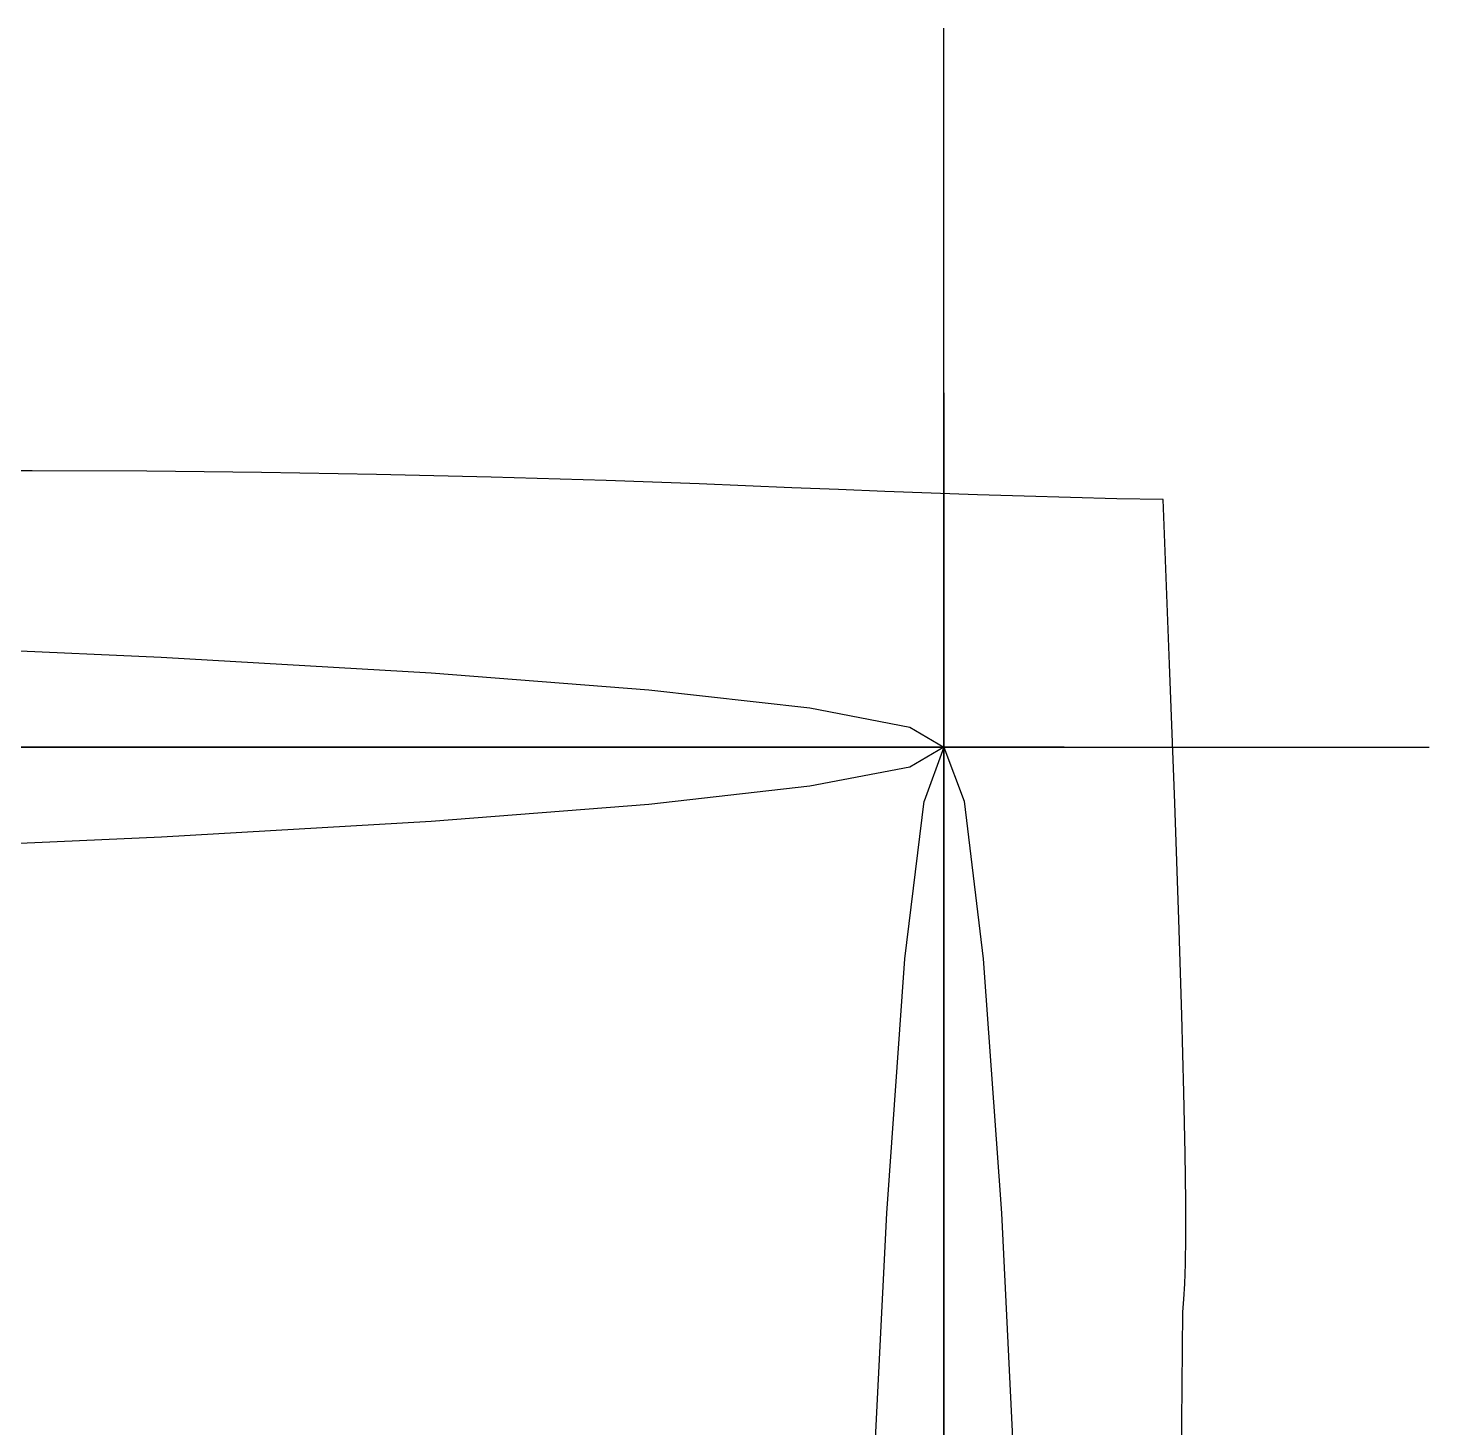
# Model space of a CAD drawing. Extents: x 11992 to 29481, y -6727 to 6811.
# Drawn here: x 22772.9 to 22963.1, y 2647.1 to 2837.2 of the extents above; entities that cross this region are included whole.
import ezdxf

# ---------------------------------------------------------------- set-up
doc = ezdxf.new("R2010")
doc.units = 0
doc.header["$MEASUREMENT"] = 0
doc.layers.get('0').update_dxf_attribs({"color": 8, "linetype": 'CONTINUOUS'})

msp = doc.modelspace()

# ---------------------------------------------------------------- linework, layer by layer
for p, q in [((22897.26, 2834.79, -2065.9), (22897.26, 2837.16, -2067.09)), ((22897.26, 2835.43, -2066.93), (22897.26, 2837.12, -2067.07)), ((22897.26, 2835.43, -2064.59), (22897.26, 2837.12, -2064.73)), ((22897.26, 2833.73, -2066.79), (22897.26, 2835.43, -2066.93)), ((22897.26, 2833.73, -2064.45), (22897.26, 2835.43, -2064.59)), ((22897.26, 2832.43, -2064.7), (22897.26, 2834.79, -2065.9)), ((22897.26, 2832.03, -2066.66), (22897.26, 2833.73, -2066.79)), ((22897.26, 2832.03, -2064.31), (22897.26, 2833.73, -2064.45)), ((22897.26, 2830.06, -2063.51), (22897.26, 2832.43, -2064.7)), ((22897.26, 2830.33, -2066.52), (22897.26, 2832.03, -2066.66)), ((22897.26, 2830.33, -2064.18), (22897.26, 2832.03, -2064.31)), ((22897.26, 2828.62, -2066.4), (22897.26, 2830.33, -2066.52)), ((22897.26, 2828.62, -2064.05), (22897.26, 2830.33, -2064.18)), ((22897.26, 2827.69, -2062.32), (22897.26, 2830.06, -2063.51)), ((22897.26, 2826.91, -2066.27), (22897.26, 2828.62, -2066.4)), ((22897.26, 2826.91, -2063.92), (22897.26, 2828.62, -2064.05)), ((22897.26, 2825.32, -2061.13), (22897.26, 2827.69, -2062.32)), ((22897.26, 2825.19, -2066.15), (22897.26, 2826.91, -2066.27)), ((22897.26, 2825.19, -2063.8), (22897.26, 2826.91, -2063.92)), ((22897.26, 2822.95, -2059.93), (22897.26, 2825.32, -2061.13)), ((22897.26, 2823.47, -2066.04), (22897.26, 2825.19, -2066.15)), ((22897.26, 2823.47, -2063.68), (22897.26, 2825.19, -2063.8)), ((22897.26, 2821.73, -2065.93), (22897.26, 2823.47, -2066.04)), ((22897.26, 2821.73, -2063.57), (22897.26, 2823.47, -2063.68)), ((22897.26, 2820.59, -2058.74), (22897.26, 2822.95, -2059.93)), ((22897.26, 2819.99, -2065.84), (22897.26, 2821.73, -2065.93)), ((22897.26, 2819.99, -2063.47), (22897.26, 2821.73, -2063.57)), ((22897.26, 2818.23, -2057.54), (22897.26, 2820.59, -2058.74)), ((22897.26, 2818.24, -2065.75), (22897.26, 2819.99, -2065.84)), ((22897.26, 2818.24, -2063.38), (22897.26, 2819.99, -2063.47)), ((22897.26, 2816.48, -2065.67), (22897.26, 2818.24, -2065.75)), ((22897.26, 2816.48, -2063.3), (22897.26, 2818.24, -2063.38)), ((22897.26, 2815.88, -2056.34), (22897.26, 2818.23, -2057.54)), ((22897.26, 2814.78, -2065.61), (22897.26, 2816.48, -2065.67)), ((22897.26, 2814.78, -2063.23), (22897.26, 2816.48, -2063.3)), ((22897.26, 2813.54, -2055.14), (22897.26, 2815.88, -2056.34)), ((22897.26, 2813.07, -2065.54), (22897.26, 2814.78, -2065.61)), ((22897.26, 2813.07, -2063.17), (22897.26, 2814.78, -2063.23)), ((22897.26, 2811.2, -2053.94), (22897.26, 2813.54, -2055.14)), ((22897.26, 2811.35, -2065.48), (22897.26, 2813.07, -2065.54)), ((22897.26, 2811.35, -2063.11), (22897.26, 2813.07, -2063.17)), ((22897.26, 2809.63, -2065.41), (22897.26, 2811.35, -2065.48)), ((22897.26, 2809.63, -2063.04), (22897.26, 2811.35, -2063.11)), ((22897.26, 2808.87, -2052.73), (22897.26, 2811.2, -2053.94)), ((22897.26, 2807.92, -2065.34), (22897.26, 2809.63, -2065.41)), ((22897.26, 2807.92, -2062.97), (22897.26, 2809.63, -2063.04)), ((22897.26, 2805.6, -2051.04), (22897.26, 2808.87, -2052.73)), ((22897.26, 2806.23, -2065.25), (22897.26, 2807.92, -2065.34)), ((22897.26, 2806.23, -2062.88), (22897.26, 2807.92, -2062.97)), ((22897.26, 2804.56, -2065.14), (22897.26, 2806.23, -2065.25)), ((22897.26, 2804.56, -2062.78), (22897.26, 2806.23, -2062.88)), ((22897.26, 2802.11, -2049.28), (22897.26, 2805.6, -2051.04)), ((22897.26, 2802.92, -2065), (22897.26, 2804.56, -2065.14)), ((22897.26, 2802.92, -2062.65), (22897.26, 2804.56, -2062.78)), ((22897.26, 2801.31, -2064.84), (22897.26, 2802.92, -2065)), ((22897.26, 2801.31, -2062.49), (22897.26, 2802.92, -2062.65)), ((22897.26, 2798.17, -2047.39), (22897.26, 2802.11, -2049.28)), ((22897.26, 2799.74, -2064.65), (22897.26, 2801.31, -2064.84)), ((22897.26, 2799.74, -2062.29), (22897.26, 2801.31, -2062.49)), ((22897.26, 2798.23, -2064.41), (22897.26, 2799.74, -2064.65)), ((22897.26, 2798.23, -2062.06), (22897.26, 2799.74, -2062.29)), ((22897.26, 2796.77, -2064.14), (22897.26, 2798.23, -2064.41)), ((22897.26, 2796.77, -2061.79), (22897.26, 2798.23, -2062.06)), ((22897.26, 2793.55, -2045.32), (22897.26, 2798.17, -2047.39)), ((22897.26, 2795.45, -2063.84), (22897.26, 2796.77, -2064.14)), ((22897.26, 2795.45, -2061.5), (22897.26, 2796.77, -2061.79)), ((22897.26, 2794.17, -2063.51), (22897.26, 2795.45, -2063.84)), ((22897.26, 2794.17, -2061.17), (22897.26, 2795.45, -2061.5)), ((22897.26, 2792.94, -2063.15), (22897.26, 2794.17, -2063.51)), ((22897.26, 2792.94, -2060.8), (22897.26, 2794.17, -2061.17)), ((22897.26, 2788.02, -2042.99), (22897.26, 2793.55, -2045.32)), ((22897.26, 2791.75, -2062.75), (22897.26, 2792.94, -2063.15)), ((22897.26, 2791.75, -2060.41), (22897.26, 2792.94, -2060.8)), ((22897.26, 2790.59, -2062.33), (22897.26, 2791.75, -2062.75)), ((22897.26, 2790.59, -2059.99), (22897.26, 2791.75, -2060.41)), ((22897.26, 2789.46, -2061.89), (22897.26, 2790.59, -2062.33)), ((22897.26, 2789.46, -2059.55), (22897.26, 2790.59, -2059.99)), ((22897.26, 2788.36, -2061.43), (22897.26, 2789.46, -2061.89)), ((22897.26, 2788.36, -2059.09), (22897.26, 2789.46, -2059.55)), ((22897.26, 2787.27, -2060.96), (22897.26, 2788.36, -2061.43)), ((22897.26, 2787.27, -2058.62), (22897.26, 2788.36, -2059.09)), ((22897.26, 2781.34, -2040.36), (22897.26, 2788.02, -2042.99)), ((22897.26, 2787.61, -2061.1), (22897.26, 2786.87, -2061.8)), ((22897.26, 2786.21, -2060.49), (22897.26, 2787.27, -2060.96)), ((22897.26, 2786.21, -2058.14), (22897.26, 2787.27, -2058.62)), ((22897.26, 2786.87, -2061.8), (22897.26, 2786.12, -2062.49)), ((22897.26, 2785.15, -2060), (22897.26, 2786.21, -2060.49)), ((22897.26, 2785.15, -2057.66), (22897.26, 2786.21, -2058.14)), ((22897.26, 2786.12, -2062.49), (22897.26, 2785.35, -2063.19)), ((22897.26, 2785.35, -2063.19), (22897.26, 2784.56, -2063.87)), ((22897.26, 2784.11, -2059.52), (22897.26, 2785.15, -2060)), ((22897.26, 2784.11, -2057.18), (22897.26, 2785.15, -2057.66)), ((22897.26, 2784.56, -2063.87), (22897.26, 2783.75, -2064.55)), ((22897.26, 2783.07, -2059.04), (22897.26, 2784.11, -2059.52)), ((22897.26, 2783.07, -2056.71), (22897.26, 2784.11, -2057.18)), ((22897.26, 2783.75, -2064.55), (22897.26, 2782.9, -2065.21)), ((22897.26, 2781.91, -2058.52), (22897.26, 2783.07, -2059.04)), ((22897.26, 2781.91, -2056.18), (22897.26, 2783.07, -2056.71)), ((22897.26, 2782.9, -2065.21), (22897.26, 2782.01, -2065.86)), ((22897.26, 2782.01, -2065.86), (22897.26, 2781.08, -2066.5)), ((22897.26, 2780.74, -2058), (22897.26, 2781.91, -2058.52)), ((22897.26, 2780.74, -2055.66), (22897.26, 2781.91, -2056.18)), ((22897.26, 2773.3, -2037.36), (22897.26, 2781.34, -2040.36)), ((22897.26, 2781.08, -2066.5), (22897.26, 2780.1, -2067.11)), ((22897.26, 2779.57, -2057.49), (22897.26, 2780.74, -2058)), ((22897.26, 2779.57, -2055.15), (22897.26, 2780.74, -2055.66)), ((22897.26, 2780.1, -2067.11), (22897.26, 2779.06, -2067.7)), ((22897.26, 2778.4, -2056.99), (22897.26, 2779.57, -2057.49)), ((22897.26, 2778.4, -2054.65), (22897.26, 2779.57, -2055.15)), ((22897.26, 2779.06, -2067.7), (22897.26, 2777.97, -2068.27)), ((22897.26, 2777.22, -2056.49), (22897.26, 2778.4, -2056.99)), ((22897.26, 2777.22, -2054.15), (22897.26, 2778.4, -2054.65)), ((22897.26, 2777.97, -2068.27), (22897.26, 2776.81, -2068.81)), ((22773.45, 2777.06, -2340.43), (22757.88, 2777.04, -2340.43)), ((22789.02, 2776.99, -2340.43), (22773.45, 2777.06, -2340.43)), ((22804.6, 2776.82, -2340.43), (22789.02, 2776.99, -2340.43)), ((22820.19, 2776.56, -2340.43), (22804.6, 2776.82, -2340.43)), ((22835.79, 2776.19, -2340.43), (22820.19, 2776.56, -2340.43)), ((22851.38, 2775.71, -2340.43), (22835.79, 2776.19, -2340.43)), ((22857.69, 2775.49, -2340.43), (22851.38, 2775.71, -2340.43)), ((22864, 2775.25, -2340.43), (22857.69, 2775.49, -2340.43)), ((22897.26, 2776.03, -2055.99), (22897.26, 2777.22, -2056.49)), ((22897.26, 2776.03, -2053.65), (22897.26, 2777.22, -2054.15)), ((22897.26, 2776.81, -2068.81), (22897.26, 2775.35, -2069.41)), ((22897.26, 2774.83, -2055.5), (22897.26, 2776.03, -2055.99)), ((22897.26, 2774.83, -2053.16), (22897.26, 2776.03, -2053.65)), ((22870.3, 2775, -2340.43), (22864, 2775.25, -2340.43)), ((22876.61, 2774.75, -2340.43), (22870.3, 2775, -2340.43)), ((22882.92, 2774.5, -2340.43), (22876.61, 2774.75, -2340.43)), ((22889.22, 2774.25, -2340.43), (22882.92, 2774.5, -2340.43)), ((22895.53, 2774.01, -2340.43), (22889.22, 2774.25, -2340.43)), ((22901.83, 2773.79, -2340.43), (22895.53, 2774.01, -2340.43)), ((22897.26, 2775.35, -2069.41), (22897.26, 2773.79, -2069.97)), ((22897.26, 2773.63, -2055.01), (22897.26, 2774.83, -2055.5)), ((22897.26, 2773.63, -2052.67), (22897.26, 2774.83, -2053.16)), ((22897.26, 2773.79, -2069.97), (22897.26, 2772.15, -2070.51)), ((22897.26, 2772.42, -2054.51), (22897.26, 2773.63, -2055.01)), ((22897.26, 2772.42, -2052.18), (22897.26, 2773.63, -2052.67)), ((22908.13, 2773.59, -2340.43), (22901.83, 2773.79, -2340.43)), ((22914.44, 2773.41, -2340.43), (22908.13, 2773.59, -2340.43)), ((22897.26, 2763.64, -2033.93), (22897.26, 2773.3, -2037.36)), ((22897.26, 2771.2, -2054.02), (22897.26, 2772.42, -2054.51)), ((22897.26, 2771.2, -2051.68), (22897.26, 2772.42, -2052.18)), ((22897.26, 2772.15, -2070.51), (22897.26, 2770.43, -2071.01)), ((22920.73, 2773.25, -2340.43), (22914.44, 2773.41, -2340.43)), ((22927.03, 2773.13, -2340.43), (22920.73, 2773.25, -2340.43)), ((22927.9, 2750.8, -2340.43), (22927.03, 2773.13, -2340.43)), ((22897.26, 2769.97, -2053.52), (22897.26, 2771.2, -2054.02)), ((22897.26, 2769.97, -2051.18), (22897.26, 2771.2, -2051.68)), ((22897.26, 2770.43, -2071.01), (22897.26, 2768.65, -2071.49)), ((22897.26, 2768.74, -2053.01), (22897.26, 2769.97, -2053.52)), ((22897.26, 2768.74, -2050.68), (22897.26, 2769.97, -2051.18)), ((22897.26, 2767.64, -2052.57), (22897.26, 2768.74, -2053.01)), ((22897.26, 2767.64, -2050.23), (22897.26, 2768.74, -2050.68)), ((22897.26, 2768.65, -2071.49), (22897.26, 2766.81, -2071.95)), ((22897.26, 2766.53, -2052.13), (22897.26, 2767.64, -2052.57)), ((22897.26, 2766.53, -2049.79), (22897.26, 2767.64, -2050.23)), ((22897.26, 2766.81, -2071.95), (22897.26, 2764.92, -2072.39)), ((22897.26, 2765.41, -2051.69), (22897.26, 2766.53, -2052.13)), ((22897.26, 2765.41, -2049.34), (22897.26, 2766.53, -2049.79)), ((22897.26, 2764.27, -2051.25), (22897.26, 2765.41, -2051.69)), ((22897.26, 2764.27, -2048.91), (22897.26, 2765.41, -2049.34)), ((22897.26, 2764.92, -2072.39), (22897.26, 2762.99, -2072.81)), ((22897.26, 2763.12, -2050.83), (22897.26, 2764.27, -2051.25)), ((22897.26, 2763.12, -2048.49), (22897.26, 2764.27, -2048.91)), ((22897.26, 2763.7, -2209.78), (22897.26, 2763.93, -2225.39)), ((22897.26, 2763.93, -2225.39), (22897.26, 2763.7, -2240.99)), ((22897.26, 2763.06, -2194.81), (22897.26, 2763.7, -2209.78)), ((22897.26, 2763.7, -2240.99), (22897.26, 2763.06, -2255.96)), ((22897.26, 2752.16, -2030), (22897.26, 2763.64, -2033.93)), ((22897.26, 2761.94, -2050.43), (22897.26, 2763.12, -2050.83)), ((22897.26, 2761.94, -2048.08), (22897.26, 2763.12, -2048.49)), ((22897.26, 2762.01, -2180.61), (22897.26, 2763.06, -2194.81)), ((22897.26, 2763.06, -2255.96), (22897.26, 2762.01, -2270.16)), ((22897.26, 2762.99, -2072.81), (22897.26, 2761.03, -2073.22)), ((22897.26, 2760.6, -2167.33), (22897.26, 2762.01, -2180.61)), ((22897.26, 2762.01, -2270.16), (22897.26, 2760.6, -2283.44)), ((22897.26, 2760.75, -2050.05), (22897.26, 2761.94, -2050.43)), ((22897.26, 2760.75, -2047.7), (22897.26, 2761.94, -2048.08)), ((22897.26, 2761.03, -2073.22), (22897.26, 2759.05, -2073.62)), ((22897.26, 2759.53, -2049.69), (22897.26, 2760.75, -2050.05)), ((22897.26, 2759.53, -2047.34), (22897.26, 2760.75, -2047.7)), ((22897.26, 2758.84, -2155.09), (22897.26, 2760.6, -2167.33)), ((22897.26, 2760.6, -2283.44), (22897.26, 2758.84, -2295.68)), ((22897.26, 2758.28, -2049.36), (22897.26, 2759.53, -2049.69)), ((22897.26, 2758.28, -2047.02), (22897.26, 2759.53, -2047.34)), ((22897.26, 2759.05, -2073.62), (22897.26, 2757.06, -2074.01)), ((22897.26, 2756.78, -2144.04), (22897.26, 2758.84, -2155.09)), ((22897.26, 2758.84, -2295.68), (22897.26, 2756.78, -2306.73)), ((22897.26, 2757, -2049.07), (22897.26, 2758.28, -2049.36)), ((22897.26, 2757, -2046.73), (22897.26, 2758.28, -2047.02)), ((22897.26, 2757.06, -2074.01), (22897.26, 2755.08, -2074.41)), ((22897.26, 2755.7, -2048.83), (22897.26, 2757, -2049.07)), ((22897.26, 2755.7, -2046.48), (22897.26, 2757, -2046.73)), ((22897.26, 2754.44, -2134.32), (22897.26, 2756.78, -2144.04)), ((22897.26, 2756.78, -2306.73), (22897.26, 2754.44, -2316.46)), ((22897.26, 2754.36, -2048.62), (22897.26, 2755.7, -2048.83)), ((22897.26, 2754.36, -2046.28), (22897.26, 2755.7, -2046.48)), ((22897.26, 2755.08, -2074.41), (22897.26, 2753.26, -2074.78)), ((22747.87, 2753.67, -2340.42), (22790.98, 2751.75, -2340.42)), ((22897.26, 2751.84, -2126.05), (22897.26, 2754.44, -2134.32)), ((22897.26, 2754.44, -2316.46), (22897.26, 2751.84, -2324.72)), ((22897.26, 2753.13, -2048.48), (22897.26, 2754.36, -2048.62)), ((22897.26, 2753.13, -2046.15), (22897.26, 2754.36, -2046.28)), ((22897.26, 2753.26, -2074.78), (22897.26, 2751.46, -2075.14)), ((22897.26, 2751.87, -2048.38), (22897.26, 2753.13, -2048.48)), ((22897.26, 2751.87, -2046.05), (22897.26, 2753.13, -2046.15)), ((22790.98, 2751.75, -2340.42), (22827.62, 2749.63, -2340.42)), ((22897.26, 2738.61, -2025.53), (22897.26, 2752.16, -2030)), ((22897.26, 2750.59, -2048.31), (22897.26, 2751.87, -2048.38)), ((22897.26, 2750.59, -2045.98), (22897.26, 2751.87, -2046.05)), ((22897.26, 2749.03, -2119.38), (22897.26, 2751.84, -2126.05)), ((22897.26, 2751.84, -2324.72), (22897.26, 2749.03, -2331.39)), ((22897.26, 2751.46, -2075.14), (22897.26, 2749.67, -2075.51)), ((22928.6, 2731.9, -2340.43), (22927.9, 2750.8, -2340.43)), ((22827.62, 2749.63, -2340.42), (22857.18, 2747.32, -2340.42)), ((22897.26, 2749.29, -2048.27), (22897.26, 2750.59, -2048.31)), ((22897.26, 2749.29, -2045.94), (22897.26, 2750.59, -2045.98)), ((22897.26, 2749.67, -2075.51), (22897.26, 2747.88, -2075.88)), ((22897.26, 2747.97, -2048.26), (22897.26, 2749.29, -2048.27)), ((22897.26, 2747.97, -2045.92), (22897.26, 2749.29, -2045.94)), ((22897.26, 2746.02, -2114.45), (22897.26, 2749.03, -2119.38)), ((22897.26, 2749.03, -2331.39), (22897.26, 2746.02, -2336.32)), ((22857.18, 2747.32, -2340.42), (22879.04, 2744.85, -2340.42)), ((22897.26, 2746.64, -2048.26), (22897.26, 2747.97, -2048.26)), ((22897.26, 2746.64, -2045.92), (22897.26, 2747.97, -2045.92)), ((22897.26, 2747.88, -2075.88), (22897.26, 2746.09, -2076.23)), ((22897.26, 2745.29, -2048.29), (22897.26, 2746.64, -2048.26)), ((22897.26, 2745.29, -2045.95), (22897.26, 2746.64, -2045.92)), ((22897.26, 2746.09, -2076.23), (22897.26, 2744.3, -2076.58)), ((22897.26, 2742.84, -2111.39), (22897.26, 2746.02, -2114.45)), ((22897.26, 2746.02, -2336.32), (22897.26, 2742.84, -2339.38)), ((22897.26, 2743.92, -2048.33), (22897.26, 2745.29, -2048.29)), ((22897.26, 2743.92, -2045.98), (22897.26, 2745.29, -2045.95)), ((22879.04, 2744.85, -2340.42), (22892.61, 2742.25, -2340.42)), ((22897.26, 2744.3, -2076.58), (22897.26, 2742.51, -2076.92)), ((22897.26, 2742.54, -2048.38), (22897.26, 2743.92, -2048.33)), ((22897.26, 2742.54, -2046.03), (22897.26, 2743.92, -2045.98)), ((22892.61, 2742.25, -2340.42), (22897.26, 2739.53, -2340.42)), ((22897.26, 2739.53, -2110.34), (22897.26, 2742.84, -2111.39)), ((22897.26, 2742.84, -2339.38), (22897.26, 2739.53, -2340.43)), ((22897.26, 2741.15, -2048.43), (22897.26, 2742.54, -2048.38)), ((22897.26, 2741.15, -2046.09), (22897.26, 2742.54, -2046.03)), ((22897.26, 2742.51, -2076.92), (22897.26, 2740.71, -2077.24)), ((22897.26, 2739.53, -2340.43), (21877.37, 2739.53, -2340.43)), ((21892.33, 2739.53, -2340.43), (22882.3, 2739.53, -2340.43)), ((22882.3, 2739.53, -2110.34), (21892.33, 2739.53, -2110.34)), ((22776.46, 2739.53, -2044.05), (22676.37, 2739.53, -2044.02)), ((22748.49, 2739.53, -2132.03), (22791.73, 2739.53, -2130.22)), ((22792.09, 2739.53, -2100.42), (22748.91, 2739.53, -2097.54)), ((22765.32, 2739.53, -2041.57), (22773.29, 2739.53, -2041.61)), ((22769, 2739.53, -2082.72), (22774.66, 2739.53, -2082.44)), ((22770.81, 2739.53, -2000.77), (22776.31, 2739.53, -2000.48)), ((22773.29, 2739.53, -2041.61), (22781.34, 2739.53, -2041.82)), ((22774.66, 2739.53, -2082.44), (22780.33, 2739.53, -2082.15)), ((22776.31, 2739.53, -2000.48), (22781.83, 2739.53, -2000.04)), ((22776.46, 2739.53, -2044.05), (22781.7, 2739.53, -2044.09)), ((22780.33, 2739.53, -2082.15), (22785.99, 2739.53, -2081.85)), ((22781.34, 2739.53, -2041.82), (22789.47, 2739.53, -2042.17)), ((22781.7, 2739.53, -2044.09), (22787.44, 2739.53, -2044.31)), ((22781.83, 2739.53, -2000.04), (22787.39, 2739.53, -1999.51)), ((22785.99, 2739.53, -2081.85), (22791.66, 2739.53, -2081.55)), ((22787.39, 2739.53, -1999.51), (22793.03, 2739.53, -1998.93)), ((22787.44, 2739.53, -2044.31), (22793.66, 2739.53, -2044.66)), ((22789.47, 2739.53, -2042.17), (22797.68, 2739.53, -2042.62)), ((22791.66, 2739.53, -2081.55), (22797.33, 2739.53, -2081.24)), ((22791.73, 2739.53, -2130.22), (22828.48, 2739.53, -2128.08)), ((22828.78, 2739.53, -2103.47), (22792.09, 2739.53, -2100.42)), ((22793.03, 2739.53, -1998.93), (22798.75, 2739.53, -1998.35)), ((22793.66, 2739.53, -2044.66), (22800.3, 2739.53, -2045.11)), ((22797.33, 2739.53, -2081.24), (22803, 2739.53, -2080.92)), ((22797.68, 2739.53, -2042.62), (22805.98, 2739.53, -2043.14)), ((22798.75, 2739.53, -1998.35), (22804.59, 2739.53, -1997.82)), ((22800.3, 2739.53, -2045.11), (22807.34, 2739.53, -2045.62)), ((22803, 2739.53, -2080.92), (22808.67, 2739.53, -2080.6)), ((22804.59, 2739.53, -1997.82), (22810.56, 2739.53, -1997.37)), ((22805.98, 2739.53, -2043.14), (22814.35, 2739.53, -2043.68)), ((22807.34, 2739.53, -2045.62), (22814.74, 2739.53, -2046.15)), ((22808.67, 2739.53, -2080.6), (22814.33, 2739.53, -2080.28)), ((22810.56, 2739.53, -1997.37), (22816.68, 2739.53, -1997.07)), ((22814.33, 2739.53, -2080.28), (22820, 2739.53, -2079.96)), ((22814.35, 2739.53, -2043.68), (22822.81, 2739.53, -2044.2)), ((22814.74, 2739.53, -2046.15), (22822.44, 2739.53, -2046.66)), ((22816.68, 2739.53, -1997.07), (22822.98, 2739.53, -1996.96)), ((22820, 2739.53, -2079.96), (22825.66, 2739.53, -2079.63)), ((22822.44, 2739.53, -2046.66), (22830.43, 2739.53, -2047.12)), ((22822.81, 2739.53, -2044.2), (22831.34, 2739.53, -2044.68)), ((22822.98, 2739.53, -1996.96), (22829.47, 2739.53, -1997.09)), ((22825.66, 2739.53, -2079.63), (22831.31, 2739.53, -2079.31)), ((22828.48, 2739.53, -2128.08), (22858.14, 2739.53, -2125.63)), ((22858.37, 2739.53, -2106.65), (22828.78, 2739.53, -2103.47)), ((22829.47, 2739.53, -1997.09), (22836.19, 2739.53, -1997.5)), ((22830.43, 2739.53, -2047.12), (22838.66, 2739.53, -2047.48)), ((22833.7, 2739.53, -2079.22), (22831.31, 2739.53, -2079.31)), ((22831.34, 2739.53, -2044.68), (22839.96, 2739.53, -2045.06)), ((22836.08, 2739.53, -2079.14), (22833.7, 2739.53, -2079.22)), ((22838.46, 2739.53, -2079.05), (22836.08, 2739.53, -2079.14)), ((22836.19, 2739.53, -1997.5), (22839.42, 2739.53, -1997.81)), ((22840.83, 2739.53, -2078.95), (22838.46, 2739.53, -2079.05)), ((22838.66, 2739.53, -2047.48), (22847.08, 2739.53, -2047.72)), ((22839.42, 2739.53, -1997.81), (22842.69, 2739.53, -1998.17)), ((22839.96, 2739.53, -2045.06), (22848.66, 2739.53, -2045.3)), ((22843.19, 2739.53, -2078.83), (22840.83, 2739.53, -2078.95)), ((22842.69, 2739.53, -1998.17), (22845.99, 2739.53, -1998.59)), ((22845.54, 2739.53, -2078.71), (22843.19, 2739.53, -2078.83)), ((22847.88, 2739.53, -2078.56), (22845.54, 2739.53, -2078.71)), ((22845.99, 2739.53, -1998.59), (22849.31, 2739.53, -1999.06)), ((22847.08, 2739.53, -2047.72), (22855.67, 2739.53, -2047.79)), ((22850.21, 2739.53, -2078.4), (22847.88, 2739.53, -2078.56)), ((22848.66, 2739.53, -2045.3), (22857.43, 2739.53, -2045.38)), ((22849.31, 2739.53, -1999.06), (22852.64, 2739.53, -1999.57)), ((22852.51, 2739.53, -2078.22), (22850.21, 2739.53, -2078.4)), ((22854.8, 2739.53, -2078.01), (22852.51, 2739.53, -2078.22)), ((22852.64, 2739.53, -1999.57), (22855.97, 2739.53, -2000.11)), ((22857.06, 2739.53, -2077.77), (22854.8, 2739.53, -2078.01)), ((22855.67, 2739.53, -2047.79), (22864.39, 2739.53, -2047.66)), ((22855.97, 2739.53, -2000.11), (22859.27, 2739.53, -2000.67)), ((22859.3, 2739.53, -2077.51), (22857.06, 2739.53, -2077.77)), ((22857.43, 2739.53, -2045.38), (22866.28, 2739.53, -2045.25)), ((22858.13, 2739.53, -2209.78), (22857.91, 2739.53, -2225.39)), ((22857.91, 2739.53, -2225.39), (22858.13, 2739.53, -2240.99)), ((22858.78, 2739.53, -2194.81), (22858.13, 2739.53, -2209.78)), ((22858.13, 2739.53, -2240.99), (22858.78, 2739.53, -2255.96)), ((22858.14, 2739.53, -2125.63), (22880.09, 2739.53, -2122.89)), ((22880.25, 2739.53, -2109.93), (22858.37, 2739.53, -2106.65)), ((22859.83, 2739.53, -2180.61), (22858.78, 2739.53, -2194.81)), ((22858.78, 2739.53, -2255.96), (22859.83, 2739.53, -2270.16)), ((22859.27, 2739.53, -2000.67), (22862.55, 2739.53, -2001.24)), ((22861.16, 2739.53, -2077.26), (22859.3, 2739.53, -2077.51)), ((22861.24, 2739.53, -2167.33), (22859.83, 2739.53, -2180.61)), ((22859.83, 2739.53, -2270.16), (22861.24, 2739.53, -2283.44)), ((22863.01, 2739.53, -2076.99), (22861.16, 2739.53, -2077.26)), ((22862.99, 2739.53, -2155.09), (22861.24, 2739.53, -2167.33)), ((22861.24, 2739.53, -2283.44), (22862.99, 2739.53, -2295.68)), ((22862.55, 2739.53, -2001.24), (22865.79, 2739.53, -2001.82)), ((22865.06, 2739.53, -2144.04), (22862.99, 2739.53, -2155.09)), ((22862.99, 2739.53, -2295.68), (22865.06, 2739.53, -2306.73)), ((22864.84, 2739.53, -2076.7), (22863.01, 2739.53, -2076.99)), ((22864.39, 2739.53, -2047.66), (22865.76, 2739.53, -2047.61)), ((22866.66, 2739.53, -2076.39), (22864.84, 2739.53, -2076.7)), ((22867.4, 2739.53, -2134.32), (22865.06, 2739.53, -2144.04)), ((22865.06, 2739.53, -2306.73), (22867.4, 2739.53, -2316.46)), ((22865.76, 2739.53, -2047.61), (22867.14, 2739.53, -2047.57)), ((22865.79, 2739.53, -2001.82), (22868.98, 2739.53, -2002.39)), ((22866.28, 2739.53, -2045.25), (22867.69, 2739.53, -2045.2)), ((22868.47, 2739.53, -2076.07), (22866.66, 2739.53, -2076.39)), ((22867.14, 2739.53, -2047.57), (22868.51, 2739.53, -2047.52)), ((22869.99, 2739.53, -2126.05), (22867.4, 2739.53, -2134.32)), ((22867.4, 2739.53, -2316.46), (22869.99, 2739.53, -2324.72)), ((22867.69, 2739.53, -2045.2), (22869.08, 2739.53, -2045.15)), ((22870.28, 2739.53, -2075.74), (22868.47, 2739.53, -2076.07)), ((22868.51, 2739.53, -2047.52), (22869.87, 2739.53, -2047.48)), ((22868.98, 2739.53, -2002.39), (22872.1, 2739.53, -2002.95)), ((22869.08, 2739.53, -2045.15), (22870.47, 2739.53, -2045.1)), ((22869.87, 2739.53, -2047.48), (22871.22, 2739.53, -2047.45)), ((22872.81, 2739.53, -2119.38), (22869.99, 2739.53, -2126.05)), ((22869.99, 2739.53, -2324.72), (22872.81, 2739.53, -2331.39)), ((22872.07, 2739.53, -2075.39), (22870.28, 2739.53, -2075.74)), ((22870.47, 2739.53, -2045.1), (22871.85, 2739.53, -2045.06)), ((22871.22, 2739.53, -2047.45), (22872.57, 2739.53, -2047.44)), ((22871.85, 2739.53, -2045.06), (22873.21, 2739.53, -2045.03)), ((22873.87, 2739.53, -2075.04), (22872.07, 2739.53, -2075.39)), ((22872.1, 2739.53, -2002.95), (22875.15, 2739.53, -2003.49)), ((22872.57, 2739.53, -2047.44), (22873.9, 2739.53, -2047.44)), ((22875.82, 2739.53, -2114.45), (22872.81, 2739.53, -2119.38)), ((22872.81, 2739.53, -2331.39), (22875.82, 2739.53, -2336.32)), ((22873.21, 2739.53, -2045.03), (22874.56, 2739.53, -2045.02)), ((22875.66, 2739.53, -2074.68), (22873.87, 2739.53, -2075.04)), ((22873.9, 2739.53, -2047.44), (22875.21, 2739.53, -2047.46)), ((22874.56, 2739.53, -2045.02), (22875.9, 2739.53, -2045.02)), ((22875.15, 2739.53, -2003.49), (22878.91, 2739.53, -2004.14)), ((22875.21, 2739.53, -2047.46), (22876.51, 2739.53, -2047.5)), ((22877.45, 2739.53, -2074.31), (22875.66, 2739.53, -2074.68)), ((22878.99, 2739.53, -2111.39), (22875.82, 2739.53, -2114.45)), ((22875.82, 2739.53, -2336.32), (22878.99, 2739.53, -2339.38)), ((22875.9, 2739.53, -2045.02), (22877.21, 2739.53, -2045.04)), ((22876.51, 2739.53, -2047.5), (22877.79, 2739.53, -2047.57)), ((22877.21, 2739.53, -2045.04), (22878.51, 2739.53, -2045.08)), ((22879.24, 2739.53, -2073.95), (22877.45, 2739.53, -2074.31)), ((22877.79, 2739.53, -2047.57), (22879.04, 2739.53, -2047.67)), ((22878.51, 2739.53, -2045.08), (22879.78, 2739.53, -2045.16)), ((22878.91, 2739.53, -2004.14), (22882.53, 2739.53, -2004.75)), ((22882.3, 2739.53, -2110.34), (22878.99, 2739.53, -2111.39)), ((22882.3, 2739.53, -2340.43), (22878.99, 2739.53, -2339.38)), ((22879.04, 2739.53, -2047.67), (22880.27, 2739.53, -2047.81)), ((22881.03, 2739.53, -2073.59), (22879.24, 2739.53, -2073.95)), ((22879.78, 2739.53, -2045.16), (22881.03, 2739.53, -2045.26)), ((22880.09, 2739.53, -2122.89), (22893.72, 2739.53, -2119.88)), ((22893.81, 2739.53, -2113.27), (22880.25, 2739.53, -2109.93)), ((22880.27, 2739.53, -2047.81), (22881.62, 2739.53, -2048.01)), ((22883.02, 2739.53, -2073.18), (22881.03, 2739.53, -2073.59)), ((22881.03, 2739.53, -2045.26), (22882.25, 2739.53, -2045.4)), ((22881.62, 2739.53, -2048.01), (22882.93, 2739.53, -2048.25)), ((22882.25, 2739.53, -2045.4), (22883.61, 2739.53, -2045.6)), ((22882.3, 2739.53, -2340.43), (22885.61, 2739.53, -2339.38)), ((22885.61, 2739.53, -2111.39), (22882.3, 2739.53, -2110.34)), ((22882.3, 2739.53, -2340.43), (22882.3, 2739.53, -2110.34)), ((22882.53, 2739.53, -2004.75), (22886.01, 2739.53, -2005.36)), ((22882.93, 2739.53, -2048.25), (22884.21, 2739.53, -2048.54)), ((22885.01, 2739.53, -2072.78), (22883.02, 2739.53, -2073.18)), ((22883.61, 2739.53, -2045.6), (22884.93, 2739.53, -2045.85)), ((22884.21, 2739.53, -2048.54), (22885.46, 2739.53, -2048.86)), ((22884.93, 2739.53, -2045.85), (22886.21, 2739.53, -2046.13)), ((22886.99, 2739.53, -2072.38), (22885.01, 2739.53, -2072.78)), ((22885.46, 2739.53, -2048.86), (22886.68, 2739.53, -2049.21)), ((22885.61, 2739.53, -2339.38), (22888.79, 2739.53, -2336.32)), ((22888.79, 2739.53, -2114.45), (22885.61, 2739.53, -2111.39)), ((22886.01, 2739.53, -2005.36), (22889.36, 2739.53, -2005.97)), ((22886.21, 2739.53, -2046.13), (22887.46, 2739.53, -2046.46)), ((22886.68, 2739.53, -2049.21), (22887.87, 2739.53, -2049.59)), ((22888.95, 2739.53, -2071.96), (22886.99, 2739.53, -2072.38)), ((22887.46, 2739.53, -2046.46), (22888.69, 2739.53, -2046.81)), ((22887.87, 2739.53, -2049.59), (22889.04, 2739.53, -2049.99)), ((22888.69, 2739.53, -2046.81), (22889.88, 2739.53, -2047.19)), ((22888.79, 2739.53, -2336.32), (22891.8, 2739.53, -2331.39)), ((22891.8, 2739.53, -2119.39), (22888.79, 2739.53, -2114.45)), ((22890.89, 2739.53, -2071.54), (22888.95, 2739.53, -2071.96)), ((22889.04, 2739.53, -2049.99), (22890.19, 2739.53, -2050.41)), ((22889.36, 2739.53, -2005.97), (22892.57, 2739.53, -2006.6)), ((22889.88, 2739.53, -2047.19), (22891.06, 2739.53, -2047.59)), ((22890.19, 2739.53, -2050.41), (22891.33, 2739.53, -2050.84)), ((22892.78, 2739.53, -2071.11), (22890.89, 2739.53, -2071.54)), ((22891.06, 2739.53, -2047.59), (22892.21, 2739.53, -2048)), ((22891.33, 2739.53, -2050.84), (22892.45, 2739.53, -2051.28)), ((22891.8, 2739.53, -2331.39), (22894.61, 2739.53, -2324.72)), ((22894.61, 2739.53, -2126.05), (22891.8, 2739.53, -2119.39)), ((22892.21, 2739.53, -2048), (22893.34, 2739.53, -2048.43)), ((22892.45, 2739.53, -2051.28), (22893.55, 2739.53, -2051.73)), ((22892.57, 2739.53, -2006.6), (22895.63, 2739.53, -2007.28)), ((22897.26, 2739.53, -2340.42), (22892.61, 2736.82, -2340.42)), ((22894.63, 2739.53, -2070.66), (22892.78, 2739.53, -2071.11)), ((22893.34, 2739.53, -2048.43), (22894.46, 2739.53, -2048.87)), ((22893.55, 2739.53, -2051.73), (22894.65, 2739.53, -2052.17)), ((22893.72, 2739.53, -2119.88), (22898.43, 2739.53, -2116.63)), ((22898.43, 2739.53, -2116.63), (22893.81, 2739.53, -2113.27)), ((22894.46, 2739.53, -2048.87), (22895.57, 2739.53, -2049.31)), ((22897.26, 2739.53, -2340.42), (22894.55, 2732.18, -2340.42)), ((22894.61, 2739.53, -2324.72), (22897.21, 2739.53, -2316.46)), ((22897.21, 2739.53, -2134.32), (22894.61, 2739.53, -2126.05)), ((22896.42, 2739.53, -2070.18), (22894.63, 2739.53, -2070.66)), ((22894.65, 2739.53, -2052.17), (22895.91, 2739.53, -2052.67)), ((22895.57, 2739.53, -2049.31), (22896.67, 2739.53, -2049.75)), ((22895.63, 2739.53, -2007.28), (22898.55, 2739.53, -2008.01)), ((22895.91, 2739.53, -2052.67), (22897.16, 2739.53, -2053.17)), ((22898.14, 2739.53, -2069.68), (22896.42, 2739.53, -2070.18)), ((22896.67, 2739.53, -2049.75), (22897.91, 2739.53, -2050.26)), ((22897.16, 2739.53, -2053.17), (22898.39, 2739.53, -2053.67)), ((22897.21, 2739.53, -2316.46), (22899.55, 2739.53, -2306.73)), ((22899.55, 2739.53, -2144.04), (22897.21, 2739.53, -2134.32)), ((22897.26, 2739.75, -2048.5), (22897.26, 2741.15, -2048.43)), ((22897.26, 2739.75, -2046.15), (22897.26, 2741.15, -2046.09)), ((22897.26, 2740.71, -2077.24), (22897.26, 2738.91, -2077.55)), ((22897.26, 2738.35, -2048.56), (22897.26, 2739.75, -2048.5)), ((22897.26, 2738.35, -2046.21), (22897.26, 2739.75, -2046.15)), ((22897.26, 1129.56, -2340.43), (22897.26, 2739.53, -2340.43)), ((22897.26, 2739.53, -2340.42), (22899.98, 2732.18, -2340.42)), ((22897.26, 2739.53, -2340.43), (22897.26, 2736.22, -2339.38)), ((22897.26, 2739.53, -2110.34), (22897.26, 2736.22, -2111.39)), ((22897.26, 2732.18, -2107.03), (22897.26, 2739.53, -2110.34)), ((22897.26, 2739.53, -2110.34), (22897.26, 2732.18, -2113.65)), ((22897.26, 2739.53, -2340.43), (22897.26, 1129.56, -2340.43)), ((22897.26, 1129.56, -2110.34), (22897.26, 2739.53, -2110.34)), ((22897.26, 2739.53, -2110.34), (22897.26, 2739.53, -2340.43)), ((22897.91, 2739.53, -2050.26), (22899.15, 2739.53, -2050.76)), ((22899.79, 2739.53, -2069.15), (22898.14, 2739.53, -2069.68)), ((22898.39, 2739.53, -2053.67), (22899.6, 2739.53, -2054.17)), ((22898.55, 2739.53, -2008.01), (22901.32, 2739.53, -2008.82)), ((22899.15, 2739.53, -2050.76), (22900.37, 2739.53, -2051.26)), ((22899.55, 2739.53, -2306.73), (22901.61, 2739.53, -2295.68)), ((22901.61, 2739.53, -2155.09), (22899.55, 2739.53, -2144.04)), ((22899.6, 2739.53, -2054.17), (22900.81, 2739.53, -2054.66)), ((22901.34, 2739.53, -2068.59), (22899.79, 2739.53, -2069.15)), ((22900.37, 2739.53, -2051.26), (22901.59, 2739.53, -2051.75)), ((22900.81, 2739.53, -2054.66), (22902, 2739.53, -2055.16)), ((22901.32, 2739.53, -2008.82), (22903.95, 2739.53, -2009.73)), ((22902.8, 2739.53, -2067.99), (22901.34, 2739.53, -2068.59)), ((22901.59, 2739.53, -2051.75), (22902.8, 2739.53, -2052.25)), ((22901.61, 2739.53, -2295.68), (22903.37, 2739.53, -2283.45)), ((22903.37, 2739.53, -2167.33), (22901.61, 2739.53, -2155.09)), ((22902, 2739.53, -2055.16), (22903.19, 2739.53, -2055.65)), ((22903.97, 2739.53, -2067.45), (22902.8, 2739.53, -2067.99)), ((22902.8, 2739.53, -2052.25), (22904.01, 2739.53, -2052.74)), ((22903.19, 2739.53, -2055.65), (22904.38, 2739.53, -2056.15)), ((22903.37, 2739.53, -2283.45), (22904.78, 2739.53, -2270.16)), ((22904.78, 2739.53, -2180.61), (22903.37, 2739.53, -2167.33)), ((22903.95, 2739.53, -2009.73), (22906.42, 2739.53, -2010.74)), ((22905.07, 2739.53, -2066.87), (22903.97, 2739.53, -2067.45)), ((22904.01, 2739.53, -2052.74), (22905.2, 2739.53, -2053.24)), ((22904.38, 2739.53, -2056.15), (22905.56, 2739.53, -2056.66)), ((22904.78, 2739.53, -2270.16), (22905.83, 2739.53, -2255.96)), ((22905.83, 2739.53, -2194.81), (22904.78, 2739.53, -2180.61)), ((22906.1, 2739.53, -2066.28), (22905.07, 2739.53, -2066.87)), ((22905.2, 2739.53, -2053.24), (22906.4, 2739.53, -2053.74)), ((22905.56, 2739.53, -2056.66), (22906.74, 2739.53, -2057.17)), ((22905.83, 2739.53, -2255.96), (22906.47, 2739.53, -2240.99)), ((22906.47, 2739.53, -2209.78), (22905.83, 2739.53, -2194.81)), ((22907.07, 2739.53, -2065.67), (22906.1, 2739.53, -2066.28)), ((22906.4, 2739.53, -2053.74), (22907.58, 2739.53, -2054.24)), ((22906.42, 2739.53, -2010.74), (22908.75, 2739.53, -2011.89)), ((22906.47, 2739.53, -2240.99), (22906.7, 2739.53, -2225.39)), ((22906.7, 2739.53, -2225.39), (22906.47, 2739.53, -2209.78)), ((22906.74, 2739.53, -2057.17), (22907.92, 2739.53, -2057.69)), ((22907.99, 2739.53, -2065.03), (22907.07, 2739.53, -2065.67)), ((22907.58, 2739.53, -2054.24), (22908.77, 2739.53, -2054.76)), ((22907.92, 2739.53, -2057.69), (22909.11, 2739.53, -2058.21)), ((22908.86, 2739.53, -2064.38), (22907.99, 2739.53, -2065.03)), ((22908.75, 2739.53, -2011.89), (22910.91, 2739.53, -2013.18)), ((22908.77, 2739.53, -2054.76), (22909.95, 2739.53, -2055.27)), ((22909.7, 2739.53, -2063.72), (22908.86, 2739.53, -2064.38)), ((22909.11, 2739.53, -2058.21), (22910.14, 2739.53, -2058.69)), ((22910.5, 2739.53, -2063.04), (22909.7, 2739.53, -2063.72)), ((22909.95, 2739.53, -2055.27), (22911.13, 2739.53, -2055.8)), ((22910.14, 2739.53, -2058.69), (22911.18, 2739.53, -2059.17)), ((22911.28, 2739.53, -2062.35), (22910.5, 2739.53, -2063.04)), ((22910.91, 2739.53, -2013.18), (22913.89, 2739.53, -2015.38)), ((22911.13, 2739.53, -2055.8), (22912.15, 2739.53, -2056.28)), ((22911.18, 2739.53, -2059.17), (22912.22, 2739.53, -2059.65)), ((22912.05, 2739.53, -2061.66), (22911.28, 2739.53, -2062.35)), ((22912.81, 2739.53, -2060.96), (22912.05, 2739.53, -2061.66)), ((22912.15, 2739.53, -2056.28), (22913.18, 2739.53, -2056.77)), ((22912.22, 2739.53, -2059.65), (22913.28, 2739.53, -2060.12)), ((22913.56, 2739.53, -2060.26), (22912.81, 2739.53, -2060.96)), ((22913.18, 2739.53, -2056.77), (22914.22, 2739.53, -2057.25)), ((22913.28, 2739.53, -2060.12), (22914.36, 2739.53, -2060.59)), ((22913.89, 2739.53, -2015.38), (22916.57, 2739.53, -2017.89)), ((22914.22, 2739.53, -2057.25), (22915.28, 2739.53, -2057.73)), ((22914.36, 2739.53, -2060.59), (22915.45, 2739.53, -2061.05)), ((22915.28, 2739.53, -2057.73), (22916.36, 2739.53, -2058.2)), ((22915.45, 2739.53, -2061.05), (22916.58, 2739.53, -2061.49)), ((22916.36, 2739.53, -2058.2), (22917.46, 2739.53, -2058.65)), ((22916.57, 2739.53, -2017.89), (22919, 2739.53, -2020.66)), ((22916.58, 2739.53, -2061.49), (22917.73, 2739.53, -2061.91)), ((22917.46, 2739.53, -2058.65), (22918.59, 2739.53, -2059.09)), ((22917.73, 2739.53, -2061.91), (22918.91, 2739.53, -2062.3)), ((22918.59, 2739.53, -2059.09), (22919.75, 2739.53, -2059.51)), ((22918.91, 2739.53, -2062.3), (22920.12, 2739.53, -2062.67)), ((22919, 2739.53, -2020.66), (22921.22, 2739.53, -2023.64)), ((22919.75, 2739.53, -2059.51), (22920.94, 2739.53, -2059.91)), ((22920.12, 2739.53, -2062.67), (22921.38, 2739.53, -2063)), ((22920.94, 2739.53, -2059.91), (22922.16, 2739.53, -2060.27)), ((22921.22, 2739.53, -2023.64), (22923.29, 2739.53, -2026.78)), ((22921.38, 2739.53, -2063), (22922.68, 2739.53, -2063.3)), ((22922.16, 2739.53, -2060.27), (22923.43, 2739.53, -2060.61)), ((22922.68, 2739.53, -2063.3), (22924.15, 2739.53, -2063.58)), ((22923.29, 2739.53, -2026.78), (22925.24, 2739.53, -2030.02)), ((22923.43, 2739.53, -2060.61), (22924.74, 2739.53, -2060.91)), ((22924.15, 2739.53, -2063.58), (22925.67, 2739.53, -2063.81)), ((22924.74, 2739.53, -2060.91), (22926.19, 2739.53, -2061.18)), ((22925.24, 2739.53, -2030.02), (22927.13, 2739.53, -2033.33)), ((22925.67, 2739.53, -2063.81), (22927.23, 2739.53, -2064.01)), ((22926.19, 2739.53, -2061.18), (22927.69, 2739.53, -2061.41)), ((22927.13, 2739.53, -2033.33), (22929.01, 2739.53, -2036.64)), ((22927.23, 2739.53, -2064.01), (22928.83, 2739.53, -2064.17)), ((22927.69, 2739.53, -2061.41), (22929.24, 2739.53, -2061.6)), ((22928.83, 2739.53, -2064.17), (22930.47, 2739.53, -2064.3)), ((22929.01, 2739.53, -2036.64), (22930.91, 2739.53, -2039.9)), ((22929.24, 2739.53, -2061.6), (22930.83, 2739.53, -2061.76)), ((22930.47, 2739.53, -2064.3), (22932.13, 2739.53, -2064.41)), ((22930.83, 2739.53, -2061.76), (22932.46, 2739.53, -2061.89)), ((22930.91, 2739.53, -2039.9), (22932.89, 2739.53, -2043.08)), ((22932.13, 2739.53, -2064.41), (22933.82, 2739.53, -2064.5)), ((22932.46, 2739.53, -2061.89), (22934.12, 2739.53, -2061.99)), ((22932.89, 2739.53, -2043.08), (22934.99, 2739.53, -2046.11)), ((22933.82, 2739.53, -2064.5), (22935.52, 2739.53, -2064.58)), ((22934.12, 2739.53, -2061.99), (22935.81, 2739.53, -2062.08)), ((22934.99, 2739.53, -2046.11), (22937.27, 2739.53, -2048.94)), ((22935.52, 2739.53, -2064.58), (22937.23, 2739.53, -2064.64)), ((22935.81, 2739.53, -2062.08), (22937.51, 2739.53, -2062.16)), ((22937.23, 2739.53, -2064.64), (22938.96, 2739.53, -2064.7)), ((22937.27, 2739.53, -2048.94), (22939.03, 2739.53, -2050.83)), ((22937.51, 2739.53, -2062.16), (22939.23, 2739.53, -2062.23)), ((22938.96, 2739.53, -2064.7), (22940.68, 2739.53, -2064.76)), ((22939.03, 2739.53, -2050.83), (22940.9, 2739.53, -2052.6)), ((22939.23, 2739.53, -2062.23), (22940.96, 2739.53, -2062.29)), ((22940.68, 2739.53, -2064.76), (22942.39, 2739.53, -2064.83)), ((22940.9, 2739.53, -2052.6), (22942.86, 2739.53, -2054.26)), ((22940.96, 2739.53, -2062.29), (22942.69, 2739.53, -2062.35)), ((22942.39, 2739.53, -2064.83), (22944.16, 2739.53, -2064.91)), ((22942.69, 2739.53, -2062.35), (22944.41, 2739.53, -2062.42)), ((22942.86, 2739.53, -2054.26), (22944.89, 2739.53, -2055.83)), ((22944.16, 2739.53, -2064.91), (22945.92, 2739.53, -2064.99)), ((22944.41, 2739.53, -2062.42), (22945.46, 2739.53, -2062.46)), ((22944.89, 2739.53, -2055.83), (22947.01, 2739.53, -2057.32)), ((22945.46, 2739.53, -2062.46), (22946.5, 2739.53, -2062.51)), ((22945.92, 2739.53, -2064.99), (22947.66, 2739.53, -2065.09)), ((22946.5, 2739.53, -2062.51), (22947.56, 2739.53, -2062.57)), ((22947.01, 2739.53, -2057.32), (22949.18, 2739.53, -2058.73)), ((22947.56, 2739.53, -2062.57), (22948.61, 2739.53, -2062.62)), ((22947.66, 2739.53, -2065.09), (22949.39, 2739.53, -2065.2)), ((22948.61, 2739.53, -2062.62), (22949.67, 2739.53, -2062.68)), ((22949.18, 2739.53, -2058.73), (22951.42, 2739.53, -2060.08)), ((22949.39, 2739.53, -2065.2), (22951.11, 2739.53, -2065.31)), ((22949.67, 2739.53, -2062.68), (22950.73, 2739.53, -2062.74)), ((22950.73, 2739.53, -2062.74), (22951.78, 2739.53, -2062.81)), ((22951.11, 2739.53, -2065.31), (22952.83, 2739.53, -2065.43)), ((22951.42, 2739.53, -2060.08), (22953.7, 2739.53, -2061.38)), ((22951.78, 2739.53, -2062.81), (22952.83, 2739.53, -2062.88)), ((22952.83, 2739.53, -2065.43), (22954.54, 2739.53, -2065.56)), ((22952.83, 2739.53, -2062.88), (22953.88, 2739.53, -2062.94)), ((22953.7, 2739.53, -2061.38), (22956.02, 2739.53, -2062.63)), ((22953.88, 2739.53, -2062.94), (22954.92, 2739.53, -2063.02)), ((22954.54, 2739.53, -2065.56), (22956.25, 2739.53, -2065.69)), ((22954.92, 2739.53, -2063.02), (22955.95, 2739.53, -2063.09)), ((22955.95, 2739.53, -2063.09), (22956.98, 2739.53, -2063.17)), ((22956.02, 2739.53, -2062.63), (22958.36, 2739.53, -2063.86)), ((22956.25, 2739.53, -2065.69), (22957.95, 2739.53, -2065.83)), ((22957.95, 2739.53, -2065.83), (22959.66, 2739.53, -2065.97)), ((22958.36, 2739.53, -2063.86), (22960.73, 2739.53, -2065.07)), ((22959.66, 2739.53, -2065.97), (22961.36, 2739.53, -2066.12)), ((22960.73, 2739.53, -2065.07), (22963.12, 2739.53, -2066.27)), ((22961.36, 2739.53, -2066.12), (22963.07, 2739.53, -2066.27)), ((22897.26, 2738.91, -2077.55), (22897.26, 2737.1, -2077.84)), ((22897.26, 2722.76, -2020.44), (22897.26, 2738.61, -2025.53)), ((22897.26, 2729.65, -2048.87), (22897.26, 2738.35, -2048.56)), ((22897.26, 2729.65, -2046.51), (22897.26, 2738.35, -2046.21)), ((22892.61, 2736.82, -2340.42), (22879.04, 2734.22, -2340.42)), ((22897.26, 2737.1, -2077.84), (22897.26, 2735.27, -2078.1)), ((22897.26, 2736.22, -2339.38), (22897.26, 2733.05, -2336.32)), ((22897.26, 2733.05, -2114.45), (22897.26, 2736.22, -2111.39)), ((22879.04, 2734.22, -2340.42), (22857.18, 2731.75, -2340.42)), ((22897.26, 2735.27, -2078.1), (22897.26, 2733.43, -2078.35)), ((22857.18, 2731.75, -2340.42), (22827.62, 2729.44, -2340.42)), ((22891.95, 2710.77, -2340.42), (22894.55, 2732.18, -2340.42)), ((22897.26, 2733.43, -2078.35), (22897.26, 2731.17, -2078.62)), ((22897.26, 2733.05, -2336.32), (22897.26, 2730.04, -2331.39)), ((22897.26, 2730.04, -2119.39), (22897.26, 2733.05, -2114.45)), ((22897.26, 2710.77, -2103.86), (22897.26, 2732.18, -2107.03)), ((22897.26, 2732.18, -2113.65), (22897.26, 2710.77, -2116.82)), ((22899.98, 2732.18, -2340.42), (22902.58, 2710.77, -2340.42)), ((22929.15, 2716.11, -2340.43), (22928.6, 2731.9, -2340.43)), ((22897.26, 2731.17, -2078.62), (22897.26, 2728.89, -2078.86)), ((22897.26, 2730.04, -2331.39), (22897.26, 2727.22, -2324.72)), ((22897.26, 2727.22, -2126.05), (22897.26, 2730.04, -2119.39)), ((22827.62, 2729.44, -2340.42), (22790.99, 2727.31, -2340.42)), ((22897.26, 2721.03, -2049.06), (22897.26, 2729.65, -2048.87)), ((22897.26, 2721.03, -2046.7), (22897.26, 2729.65, -2046.51)), ((22897.26, 2728.89, -2078.86), (22897.26, 2726.6, -2079.06)), ((22790.99, 2727.31, -2340.42), (22747.87, 2725.39, -2340.42)), ((22897.26, 2727.22, -2324.72), (22897.26, 2724.63, -2316.46)), ((22897.26, 2724.63, -2134.32), (22897.26, 2727.22, -2126.05)), ((22897.26, 2726.6, -2079.06), (22897.26, 2724.28, -2079.25)), ((22897.26, 2724.63, -2316.46), (22897.26, 2722.28, -2306.73)), ((22897.26, 2722.29, -2144.04), (22897.26, 2724.63, -2134.32)), ((22897.26, 2724.28, -2079.25), (22897.26, 2721.96, -2079.41)), ((22897.26, 2704.39, -2014.68), (22897.26, 2722.76, -2020.44)), ((22897.26, 2720.22, -2155.09), (22897.26, 2722.29, -2144.04)), ((22897.26, 2722.28, -2306.73), (22897.26, 2720.22, -2295.68)), ((22897.26, 2721.96, -2079.41), (22897.26, 2719.61, -2079.54)), ((22897.26, 2712.48, -2049.15), (22897.26, 2721.03, -2049.06)), ((22897.26, 2712.48, -2046.79), (22897.26, 2721.03, -2046.7)), ((22897.26, 2720.22, -2295.68), (22897.26, 2718.47, -2283.45)), ((22897.26, 2718.47, -2167.33), (22897.26, 2720.22, -2155.09)), ((22897.26, 2719.61, -2079.54), (22897.26, 2717.26, -2079.67)), ((22897.26, 2718.47, -2283.45), (22897.26, 2717.06, -2270.16)), ((22897.26, 2717.06, -2180.61), (22897.26, 2718.47, -2167.33)), ((22897.26, 2717.26, -2079.67), (22897.26, 2714.89, -2079.78)), ((22897.26, 2717.06, -2270.16), (22897.26, 2716.01, -2255.96)), ((22897.26, 2716.01, -2194.81), (22897.26, 2717.06, -2180.61)), ((22897.26, 2716.01, -2255.96), (22897.26, 2715.36, -2240.99)), ((22897.26, 2715.36, -2209.78), (22897.26, 2716.01, -2194.81)), ((22897.26, 2715.36, -2240.99), (22897.26, 2715.14, -2225.39)), ((22897.26, 2715.14, -2225.39), (22897.26, 2715.36, -2209.78)), ((22897.26, 2714.89, -2079.78), (22897.26, 2712.52, -2079.88)), ((22929.56, 2703.13, -2340.43), (22929.15, 2716.11, -2340.43)), ((22897.26, 2712.52, -2079.88), (22897.26, 2710.14, -2079.97)), ((22897.26, 2703.98, -2049.15), (22897.26, 2712.48, -2049.15)), ((22897.26, 2703.98, -2046.78), (22897.26, 2712.48, -2046.79)), ((22889.48, 2676.25, -2340.42), (22891.95, 2710.77, -2340.42)), ((22897.26, 2676.25, -2100.85), (22897.26, 2710.77, -2103.86)), ((22897.26, 2710.77, -2116.82), (22897.26, 2676.25, -2119.83)), ((22897.26, 2710.14, -2079.97), (22897.26, 2707.75, -2080.06)), ((22902.58, 2710.77, -2340.42), (22905.05, 2676.25, -2340.42)), ((22897.26, 2707.75, -2080.06), (22897.26, 2705.36, -2080.15)), ((22897.26, 2700.51, -2080.42), (22897.26, 2705.36, -2080.13)), ((22897.26, 2699.03, -2013.88), (22897.26, 2704.39, -2014.68)), ((22897.26, 2695.54, -2049.05), (22897.26, 2703.98, -2049.15)), ((22897.26, 2695.54, -2046.69), (22897.26, 2703.98, -2046.78)), ((22929.84, 2692.64, -2340.43), (22929.56, 2703.13, -2340.43)), ((22897.26, 2695.66, -2080.7), (22897.26, 2700.51, -2080.42)), ((22897.26, 2693.62, -2013.15), (22897.26, 2699.03, -2013.88)), ((22897.26, 2690.8, -2080.98), (22897.26, 2695.66, -2080.7)), ((22897.26, 2687.14, -2048.88), (22897.26, 2695.54, -2049.05)), ((22897.26, 2687.14, -2046.52), (22897.26, 2695.54, -2046.69)), ((22897.26, 2688.16, -2012.49), (22897.26, 2693.62, -2013.15)), ((22930.02, 2684.33, -2340.43), (22929.84, 2692.64, -2340.43)), ((22897.26, 2685.95, -2081.26), (22897.26, 2690.8, -2080.98)), ((22897.26, 2682.65, -2011.89), (22897.26, 2688.16, -2012.49)), ((22897.26, 2678.77, -2048.63), (22897.26, 2687.14, -2048.88)), ((22897.26, 2678.77, -2046.28), (22897.26, 2687.14, -2046.52)), ((22897.26, 2681.09, -2081.53), (22897.26, 2685.95, -2081.26)), ((22930.1, 2677.89, -2340.43), (22930.02, 2684.33, -2340.43)), ((22897.26, 2677.1, -2011.35), (22897.26, 2682.65, -2011.89)), ((22897.26, 2676.23, -2081.81), (22897.26, 2681.09, -2081.53)), ((22897.26, 2670.44, -2048.33), (22897.26, 2678.77, -2048.63)), ((22897.26, 2670.44, -2045.97), (22897.26, 2678.77, -2046.28)), ((22897.26, 2671.51, -2010.86), (22897.26, 2677.1, -2011.35)), ((22930.11, 2673, -2340.43), (22930.1, 2677.89, -2340.43)), ((22887.17, 2629.6, -2340.42), (22889.48, 2676.25, -2340.42)), ((22897.26, 2629.6, -2098.03), (22897.26, 2676.25, -2100.85)), ((22897.26, 2676.25, -2119.83), (22897.26, 2629.6, -2122.65)), ((22897.26, 2671.37, -2082.08), (22897.26, 2676.23, -2081.81)), ((22905.05, 2676.25, -2340.42), (22907.36, 2629.6, -2340.42)), ((22930.05, 2669.37, -2340.43), (22930.11, 2673, -2340.43)), ((22897.26, 2665.88, -2010.42), (22897.26, 2671.51, -2010.86)), ((22897.26, 2666.51, -2082.34), (22897.26, 2671.37, -2082.08)), ((22897.26, 2662.14, -2047.98), (22897.26, 2670.44, -2048.33)), ((22897.26, 2662.14, -2045.62), (22897.26, 2670.44, -2045.97)), ((22929.95, 2666.67, -2340.43), (22930.05, 2669.37, -2340.43)), ((22897.26, 2661.65, -2082.61), (22897.26, 2666.51, -2082.34)), ((22897.26, 2660.22, -2010.02), (22897.26, 2665.88, -2010.42)), ((22929.82, 2664.59, -2340.43), (22929.95, 2666.67, -2340.43)), ((22929.68, 2662.82, -2340.43), (22929.82, 2664.59, -2340.43)), ((22897.26, 2653.85, -2047.58), (22897.26, 2662.14, -2047.98)), ((22897.26, 2653.85, -2045.22), (22897.26, 2662.14, -2045.62)), ((22897.26, 2656.8, -2082.86), (22897.26, 2661.65, -2082.61)), ((22928.71, 2548.98, -2340.43), (22929.68, 2662.82, -2340.43)), ((22897.26, 2654.53, -2009.66), (22897.26, 2660.22, -2010.02)), ((22897.26, 2651.95, -2083.12), (22897.26, 2656.8, -2082.86)), ((22897.26, 2648.81, -2009.33), (22897.26, 2654.53, -2009.66)), ((22897.26, 2645.58, -2047.14), (22897.26, 2653.85, -2047.58)), ((22897.26, 2645.58, -2044.79), (22897.26, 2653.85, -2045.22)), ((22897.26, 2647.1, -2083.36), (22897.26, 2651.95, -2083.12)), ((22897.26, 2643.07, -2009.04), (22897.26, 2648.81, -2009.33))]:
    msp.add_line(p, q)

doc.saveas('drawing.dxf')
